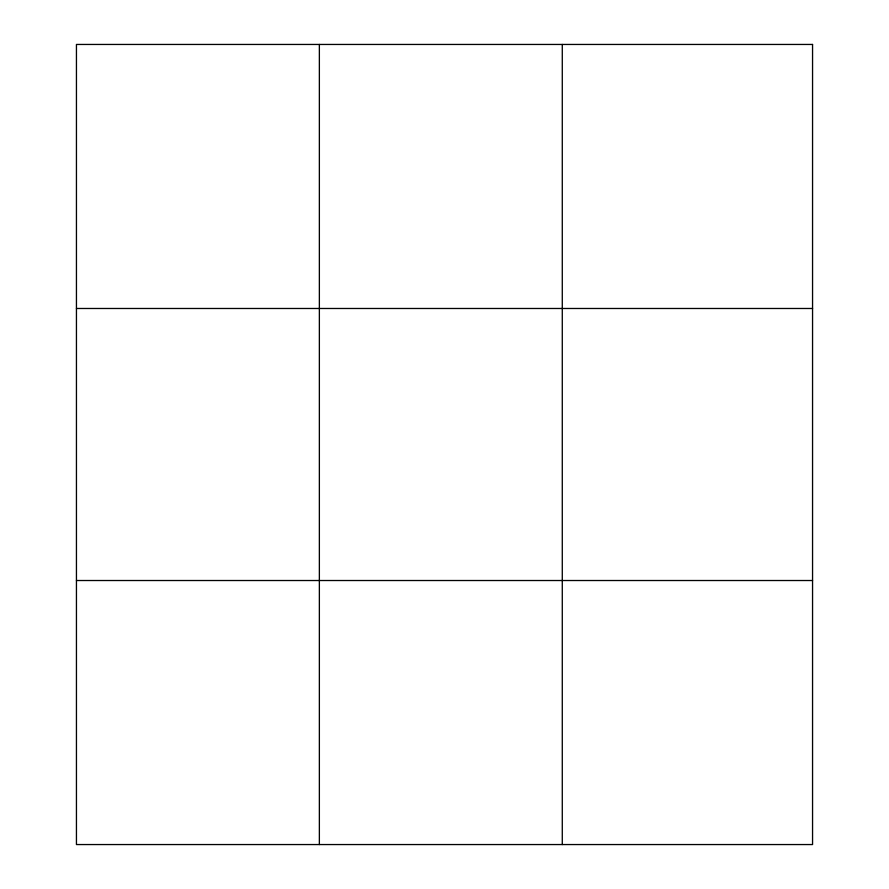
<?xml version="1.0" encoding="UTF-8"?>
<svg xmlns="http://www.w3.org/2000/svg" width="889" height="889" viewBox="0 0 889 889"><rect width="100%" height="100%" fill="white"/><g stroke="black" fill="none" stroke-linecap="round" stroke-linejoin="round"><path stroke-width="1.33" d="M319.362 44.45L319.362 844.55M562.281 44.45L562.281 844.55M76.443 308.483L812.557 308.483M76.443 580.517L812.557 580.517M812.557 44.45L812.557 844.55L76.443 844.55L76.443 44.45L812.557 44.45"/></g></svg>
